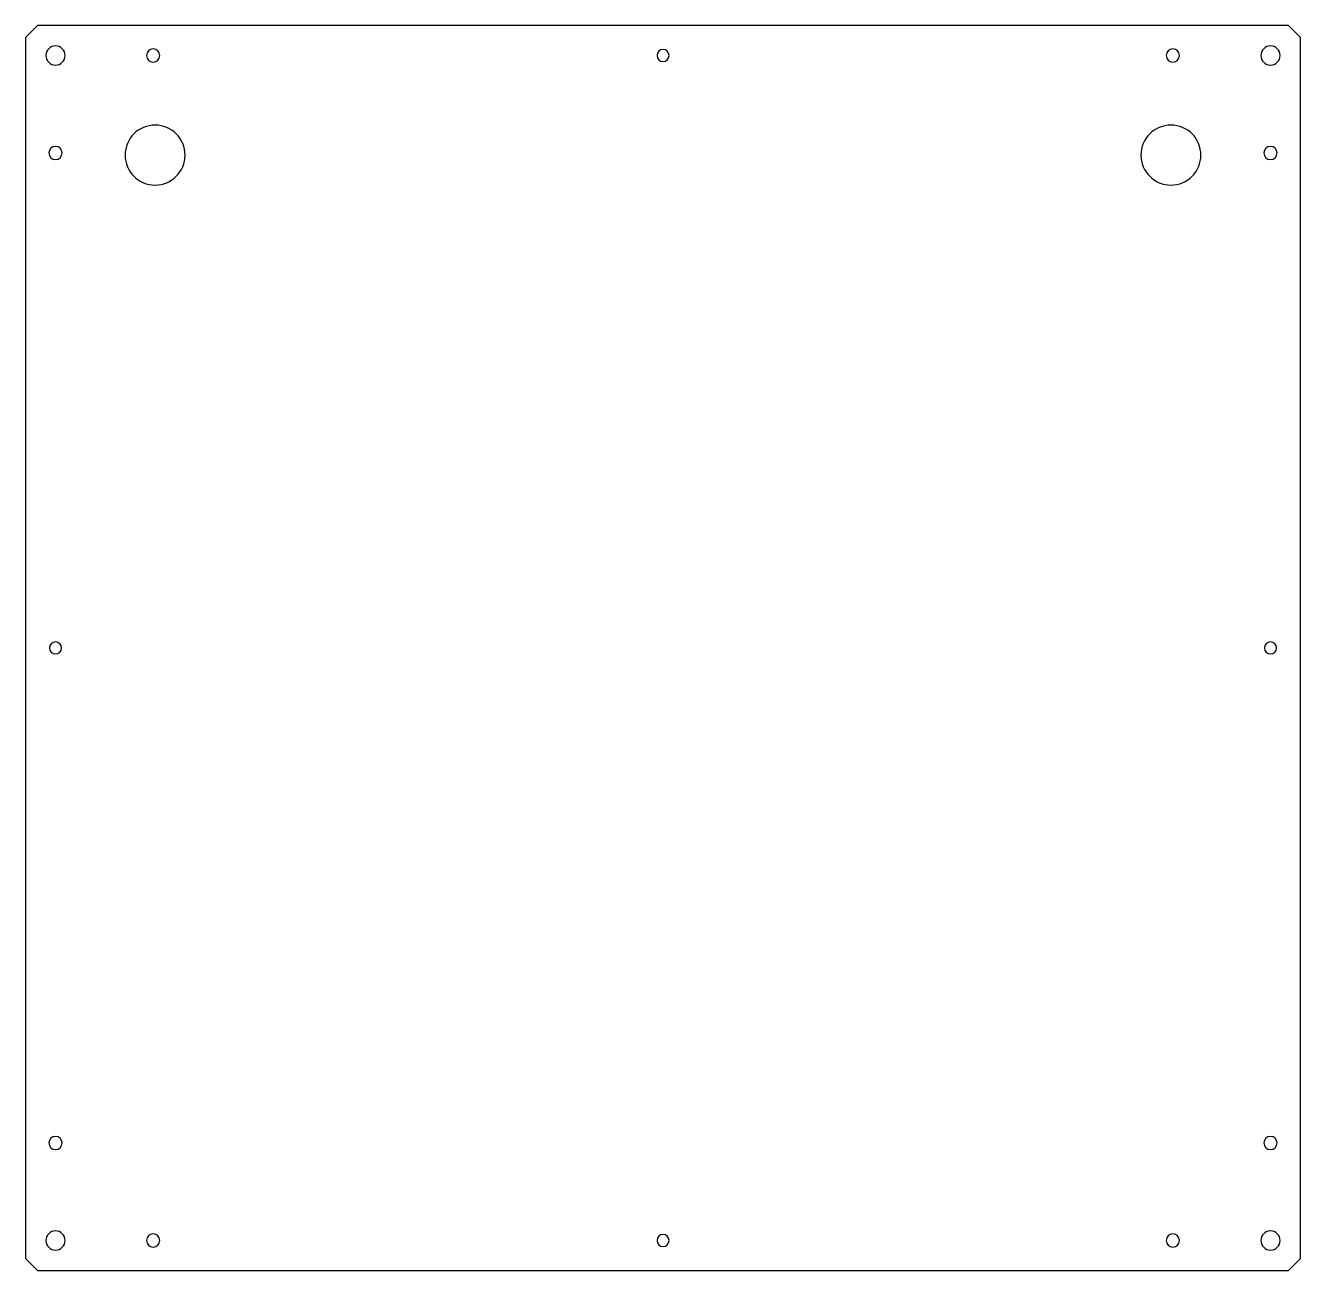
# Model space of a CAD drawing. Header units: millimetres. Extents: x -213 to 212, y -208 to 207.
import ezdxf

# ---------------------------------------------------------------- set-up
doc = ezdxf.new("R2010")
doc.units = ezdxf.units.MM
doc.layers.get('0').update_dxf_attribs({"linetype": 'CONTINUOUS'})

msp = doc.modelspace()

# ---------------------------------------------------------------- linework, layer by layer
msp.add_lwpolyline([(212.5, 203.5), (208.5, 207.5), (-208.5, 207.5), (-212.5, 203.5), (-212.5, -203.5), (-208.5, -207.5), (208.5, -207.5), (212.5, -203.5)], close=True)
at = {"extrusion": (3.00208e-15, 0, -1)}
for centre, radius in [((202.5, 197.5), 3.2), ((-202.5, 197.5), 3.2), ((169.94, 197.5), 2.2), ((-169.94, 197.5), 2.2), ((202.5, 165), 2.2), ((-202.5, 165), 2.2), ((202.5, 0), 2), ((-202.5, 0), 2), ((202.5, -165), 2.2), ((-202.5, -165), 2.2), ((202.5, -197.5), 3.2), ((169.94, -197.5), 2.2), ((-169.94, -197.5), 2.2), ((-202.5, -197.5), 3.2)]:
    msp.add_circle(centre, radius, dxfattribs=at)
at = {"extrusion": (4.14866e-17, 0, -1)}
for centre in [(0, 197.5), (0, -197.5)]:
    msp.add_circle(centre, 2, dxfattribs=at)
at = {"extrusion": (-7.69372e-17, 0, -1)}
for centre in [(169.31, 164.31), (-169.31, 164.31)]:
    msp.add_circle(centre, 10, dxfattribs=at)

doc.saveas('drawing.dxf')
